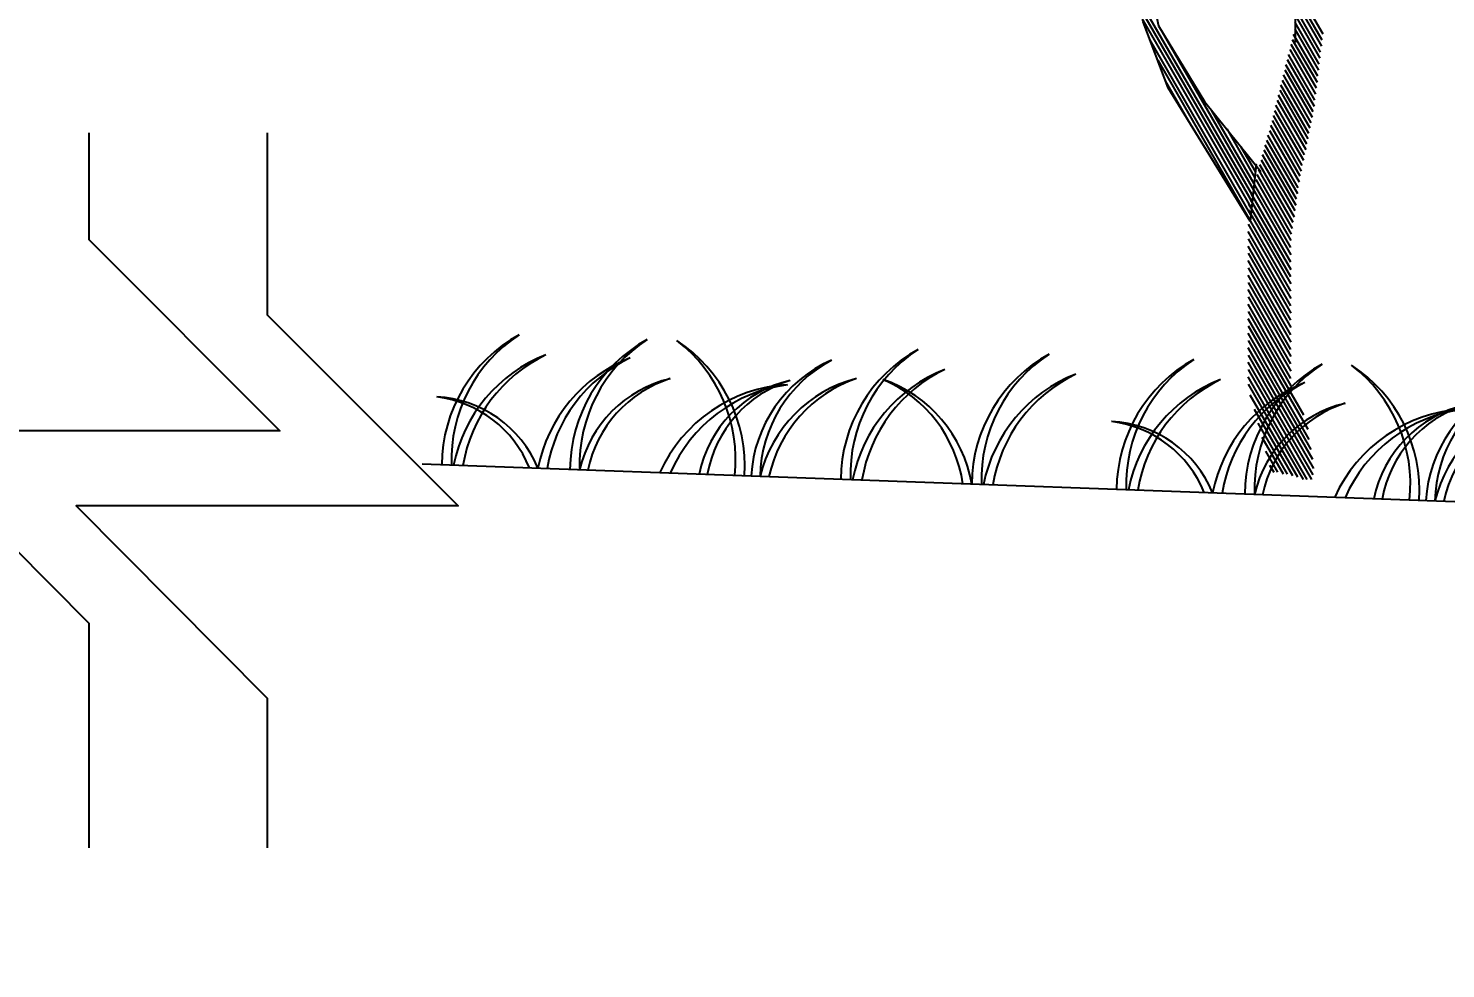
# Model space of a CAD drawing. Header units: millimetres. Extents: x 3633 to 4629, y 3430 to 3787.
# Drawn here: x 4487.84 to 4499.74, y 3460.46 to 3468.36 of the extents above; entities that cross this region are included whole.
import ezdxf

# ---------------------------------------------------------------- set-up
doc = ezdxf.new("R2010")
doc.units = ezdxf.units.MM
doc.styles.add('СПДС', font='isocpeur.ttf')
doc.dimstyles.new('СПДС', dxfattribs={"dimtxt": 1.25, "dimasz": 0.75, "dimexe": 0.3, "dimexo": 0.2, "dimgap": 0.3, "dimtad": 1, "dimrnd": 0.05, "dimzin": 1, "dimtxsty": 'СПДС', "dimblk": 'ARCHTICK', "dimcen": 0.6, "dimclrd": 7, "dimclre": 7, "dimclrt": 7, "dimazin": 0, "dimtfac": 1, "dimtmove": 1, "dimatfit": 3, "dimldrblk": 'OBLIQUE', "dimfxl": 1, "dimlwd": -1, "dimlwe": -1, "dimarcsym": 0})

# ---------------------------------------------------------------- blocks, each defined once
blk = doc.blocks.new('grass')
at = {"color": 0}
for centre, radius, start, end in [((283.4, 7.6), 250.6, 120.9153, 181.7436), ((299.1, 17.8), 250.6, 125.1975, 184.082), ((498.8, 7.6), 250.6, 120.9153, 181.7436), ((514.5, 17.8), 250.6, 125.1975, 184.082), ((290.9, 7.6), 250.6, 358.2564, 59.0847), ((275.2, 17.8), 250.6, 355.918, 54.8025), ((953.9, 7.6), 250.6, 120.9153, 181.7436), ((969.6, 17.8), 250.6, 125.1975, 184.082), ((1174, 7.6), 250.6, 120.9153, 181.7436), ((1189.7, 17.8), 250.6, 125.1975, 184.082), ((300.2, -39.5), 250.6, 113.3716, 170.93), ((317.1, -31.4), 250.6, 117.6539, 172.7928), ((441.8, -39.5), 250.6, 113.3716, 170.93), ((458.7, -31.4), 250.6, 117.6539, 172.7928), ((778.4, -4.1), 225.6, 115.7068, 178.9593), ((793.3, 3.8), 225.6, 119.989, 180.9593), ((970.7, -39.5), 250.6, 113.3716, 170.93), ((987.6, -31.4), 250.6, 117.6539, 172.7928), ((1190.7, -39.5), 250.6, 113.3716, 170.93), ((1207.6, -31.4), 250.6, 117.6539, 172.7928), ((788.6, -45.9), 225.6, 106.7576, 168.2484), ((804.6, -40.5), 225.6, 111.0398, 169.6613), ((702.6, -45.9), 225.6, 11.7516, 73.2424), ((686.6, -40.5), 225.6, 10.3387, 68.9602), ((465.3, -38.9), 204.5, 105.3788, 169.0232), ((479.8, -34.3), 204.5, 109.661, 170.3333), ((631.6, -94.2), 250.6, 95.3506, 157.9162), ((650.1, -91.8), 250.6, 99.6328, 158.5173), ((666.7, -34.5), 204.5, 105.3788, 170.2977), ((681.3, -29.9), 204.5, 109.661, 171.6027), ((18.2, -79.9), 193.4, 24.414, 89.3231), ((3.8, -79.2), 193.4, 24.1831, 85.0409)]:
    blk.add_arc(centre, radius, start, end, dxfattribs=at)
blk = doc.blocks.new('_ArchTick')
at = {"color": 0, "linetype": 'ByBlock', "const_width": 0.15}
blk.add_lwpolyline([(-0.5, -0.5), (0.5, 0.5)], dxfattribs=at)
blk = doc.blocks.new('*D274')
at = {"color": 7, "transparency": 16777216}
for p, q in [((4466.725, 3464.84), (4466.725, 3446.424)), ((4530.993, 3450.553), (4530.993, 3446.424)), ((4530.993, 3447.024), (4466.725, 3447.024))]:
    blk.add_line(p, q, dxfattribs=at)
at = {"layer": 'Defpoints', "color": 0, "transparency": 16777216}
for p in [(4466.725, 3465.24), (4530.993, 3450.953), (4466.725, 3447.024)]:
    blk.add_point(p, dxfattribs=at)
at = {"color": 7, "transparency": 16777216, "xscale": 1.5, "yscale": 1.5, "zscale": 1.5, "rotation": 180}
blk.add_blockref('_ArchTick', (4466.725, 3447.024), dxfattribs=at)
at = {"color": 7, "transparency": 16777216, "xscale": 1.5, "yscale": 1.5, "zscale": 1.5}
blk.add_blockref('_ArchTick', (4530.993, 3447.024), dxfattribs=at)
at = {"color": 7, "transparency": 16777216, "insert": (4498.859, 3449.124), "char_height": 2.5, "attachment_point": 5, "style": 'СПДС'}
blk.add_mtext('0,00-37,50', dxfattribs=at)
blk = doc.blocks.new('_Oblique')
at = {"color": 0, "linetype": 'ByBlock', "lineweight": -2}
blk.add_line((-0.5, -0.5), (0.5, 0.5), dxfattribs=at)
blk = doc.blocks.new('z_3')
at = {"color": 0}
for p, q in [((-846.15, 2480), (-334.15, 1594.5)), ((-364.65, 1158.7), (-124.55, 743.25))]:
    blk.add_line(p, q, dxfattribs=at)
for points in [[(1034.15, 7171.95), (1034.15, 6432.5), (769.9, 5693.05), (611.1, 5007.05), (611.1, 4267.6), (480.25, 3792.45), (189.3, 2974.25), (-101.65, 2604.55), (-101.65, 2419.05)], [(-811.85, 2164.95), (-951.6, 2534.65), (-1041.85, 3054.3), (-1326.4, 3354.1), (-983.4, 3054.3)], [(-983.4, 3054.3), (-865.25, 2513.05), (-608.6, 2090), (-292.25, 1698.65)], [(-101.65, 2735.4), (53.35, 2467.3)], [(-973.2, 2660.45), (-337.95, 1558.9)], [(50.8, 2433), (-101.65, 2694.75)], [(-101.65, 2654.1), (47, 2398.7)], [(-340.5, 1524.6), (-963.05, 2602)], [(-952.9, 2543.55), (-344.3, 1490.3)], [(41.9, 2365.7), (-101.65, 2613.4)], [(-101.65, 2572.75), (38.1, 2331.35)], [(25.4, 2231), (-109.3, 2464.75)], [(-102.95, 2494), (30.45, 2265.3)], [(34.3, 2298.35), (-101.65, 2532.1)], [(-348.15, 1456), (-914.8, 2436.8)], [(17.75, 2163.65), (-123.25, 2408.85)], [(-116.9, 2436.8), (21.6, 2197.95)], [(-870.3, 2319.95), (-351.95, 1421.7)], [(-144.85, 2323.75), (5.05, 2063.3)], [(8.9, 2097.6), (-137.25, 2351.7)], [(-130.9, 2379.65), (13.95, 2130.65)], [(-11.45, 1970.55), (-166.45, 2238.65)], [(-158.85, 2266.6), (-5.1, 2001.05)], [(0, 2031.55), (-152.5, 2294.55)], [(-696.25, 1976.9), (-825.85, 2203.05)], [(-320.2, 1731.7), (-320.2, 1732.95), (-318.9, 1736.8), (-351.95, 1420.4), (-811.85, 2164.95)], [(-186.8, 2153.5), (-30.5, 1880.35)], [(-24.15, 1910.85), (-180.45, 2181.45)], [(-172.8, 2209.4), (-17.8, 1941.35)], [(-48.3, 1790.15), (-208.4, 2068.4)], [(-202.05, 2096.35), (-41.95, 1820.65)], [(-35.6, 1851.1), (-194.4, 2124.3)], [(-330.35, 1628.8), (-566.65, 2037.9)], [(-61, 1730.45), (-222.35, 2011.2)], [(-216, 2039.15), (-54.65, 1760.9)], [(-484.1, 1936.25), (-326.55, 1663.1)], [(-245.2, 1927.35), (-78.8, 1640.2)], [(-72.45, 1670.7), (-237.6, 1955.3)], [(-230, 1983.25), (-67.35, 1699.95)], [(-322.7, 1697.4), (-402.75, 1834.6)], [(-92.75, 1542.4), (-268.1, 1844.75)], [(-260.45, 1872.7), (-87.7, 1574.15)], [(-83.85, 1607.2), (-252.85, 1900.65)], [(-290.95, 1762.2), (-106.75, 1444.55)], [(-101.65, 1477.6), (-283.35, 1790.15)], [(-275.7, 1818.1), (-97.85, 1509.35)], [(-120.7, 1348), (-313.85, 1680.9)], [(-306.2, 1707.55), (-116.9, 1379.75)], [(-111.8, 1412.8), (-298.6, 1735.5)], [(-336.7, 1598.3), (-124.55, 1231.1)], [(-124.55, 1271.75), (-329.1, 1624.95)], [(-321.45, 1652.9), (-124.55, 1312.45)], [(-124.55, 1109.15), (-359.55, 1515.7)], [(-351.95, 1542.4), (-124.55, 1149.8)], [(-124.55, 1190.45), (-344.3, 1570.35)], [(-364.65, 1483.95), (-124.55, 1068.5)], [(-124.55, 1027.85), (-364.65, 1443.3)], [(-364.65, 1402.65), (-124.55, 987.2)], [(-124.55, 946.55), (-364.65, 1362)], [(-364.65, 1321.3), (-124.55, 905.85)], [(-124.55, 865.2), (-364.65, 1280.65)], [(-364.65, 1240), (-124.55, 824.55)], [(-124.55, 783.9), (-364.65, 1199.35)], [(-124.55, 702.6), (-364.65, 1118.05)], [(-364.65, 1077.4), (-124.55, 661.95)], [(-124.55, 621.3), (-364.65, 1036.75)], [(-364.65, 996.1), (-124.55, 580.6)], [(-124.55, 539.95), (-364.65, 955.4)], [(-364.65, 914.75), (-124.55, 499.3)], [(-52.1, 334.15), (-364.65, 874.1)], [(-364.65, 833.45), (-30.5, 255.35)], [(-21.6, 198.2), (-364.65, 792.8)], [(-364.65, 752.15), (-12.7, 142.3)], [(-2.55, 86.4), (-364.65, 711.5)], [(-364.65, 670.85), (2.5, 36.85)], [(0, 0), (-364.65, 630.15)], [(-364.65, 589.5), (-8.9, -25.4)], [(-33.05, -25.4), (-364.65, 548.85)], [(-364.65, 508.2), (-55.9, -25.4)], [(-86.4, -12.7), (-351.95, 445.95)], [(-330.35, 367.2), (-115.65, -2.55)], [(-143.6, 3.8), (-308.75, 289.7)], [(-287.15, 210.9), (-167.7, 6.35)], [(-196.95, 15.25), (-265.55, 133.4)], [(-243.95, 54.65), (-221.1, 15.25)]]:
    blk.add_lwpolyline(points, dxfattribs=at)

msp = doc.modelspace()

# ---------------------------------------------------------------- linework, layer by layer
at = {"color": 0, "lineweight": -3, "ltscale": 0.5}
for points in [[(4488.346, 3467.479), (4488.346, 3466.583), (4489.95, 3464.979), (4486.742, 3464.979), (4488.346, 3463.365), (4488.346, 3461.479)], [(4489.842, 3467.479), (4489.842, 3465.952), (4491.446, 3464.348), (4488.238, 3464.348), (4489.842, 3462.734), (4489.842, 3461.479)]]:
    msp.add_lwpolyline(points, dxfattribs=at)
at = {"color": 0}
msp.add_lwpolyline([(4491.145, 3464.7), (4529.967, 3463.285)], dxfattribs=at)

# ---------------------------------------------------------------- block references
at = {"color": 0, "xscale": 0.0015, "yscale": 0.0015, "zscale": 0.0015}
msp.add_blockref('z_3', (4498.626, 3464.608), dxfattribs=at)
at = {"color": 0, "xscale": 0.005000000000000001, "yscale": 0.005000000000000001, "zscale": 0.005000000000000001, "rotation": 357.9130587523736}
for p in [(4491.145, 3464.7), (4496.811, 3464.493)]:
    msp.add_blockref('grass', p, dxfattribs=at)

# ---------------------------------------------------------------- dimensions: what is measured, and where the dimension line sits
at = {"color": 0}
dim = msp.add_linear_dim(base=(4466.725, 3447.024), p1=(4530.993, 3450.953), p2=(4466.725, 3465.24), angle=180, text='0,00-37,50', dimstyle='СПДС', override={"dimscale": 2, "dimlfac": 0.2}, dxfattribs=at)
dim.commit()
dim.dimension.update_dxf_attribs({"geometry": '*D274', "text_midpoint": (4498.859, 3449.124)})

doc.saveas('drawing.dxf')
